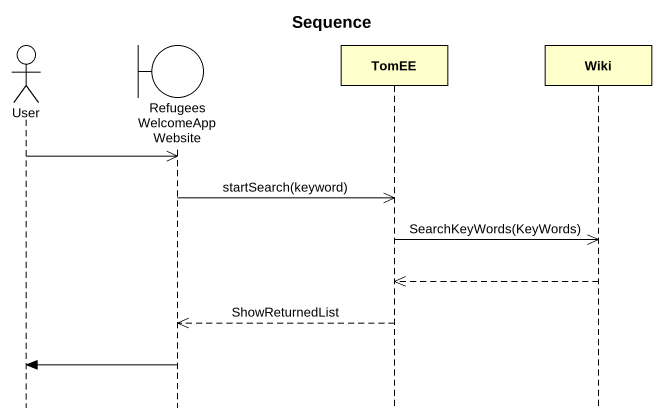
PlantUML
@startuml
title Sequence
hide footbox
actor User
boundary RefugeesWelcomeAppWebsite
participant TomEE
participant Wiki

User ->> RefugeesWelcomeAppWebsite
RefugeesWelcomeAppWebsite ->> TomEE : startSearch(keyword)
TomEE ->> Wiki : SearchKeyWords(KeyWords)
Wiki -->> TomEE
TomEE -->> RefugeesWelcomeAppWebsite : ShowReturnedList
RefugeesWelcomeAppWebsite -> User
@enduml
